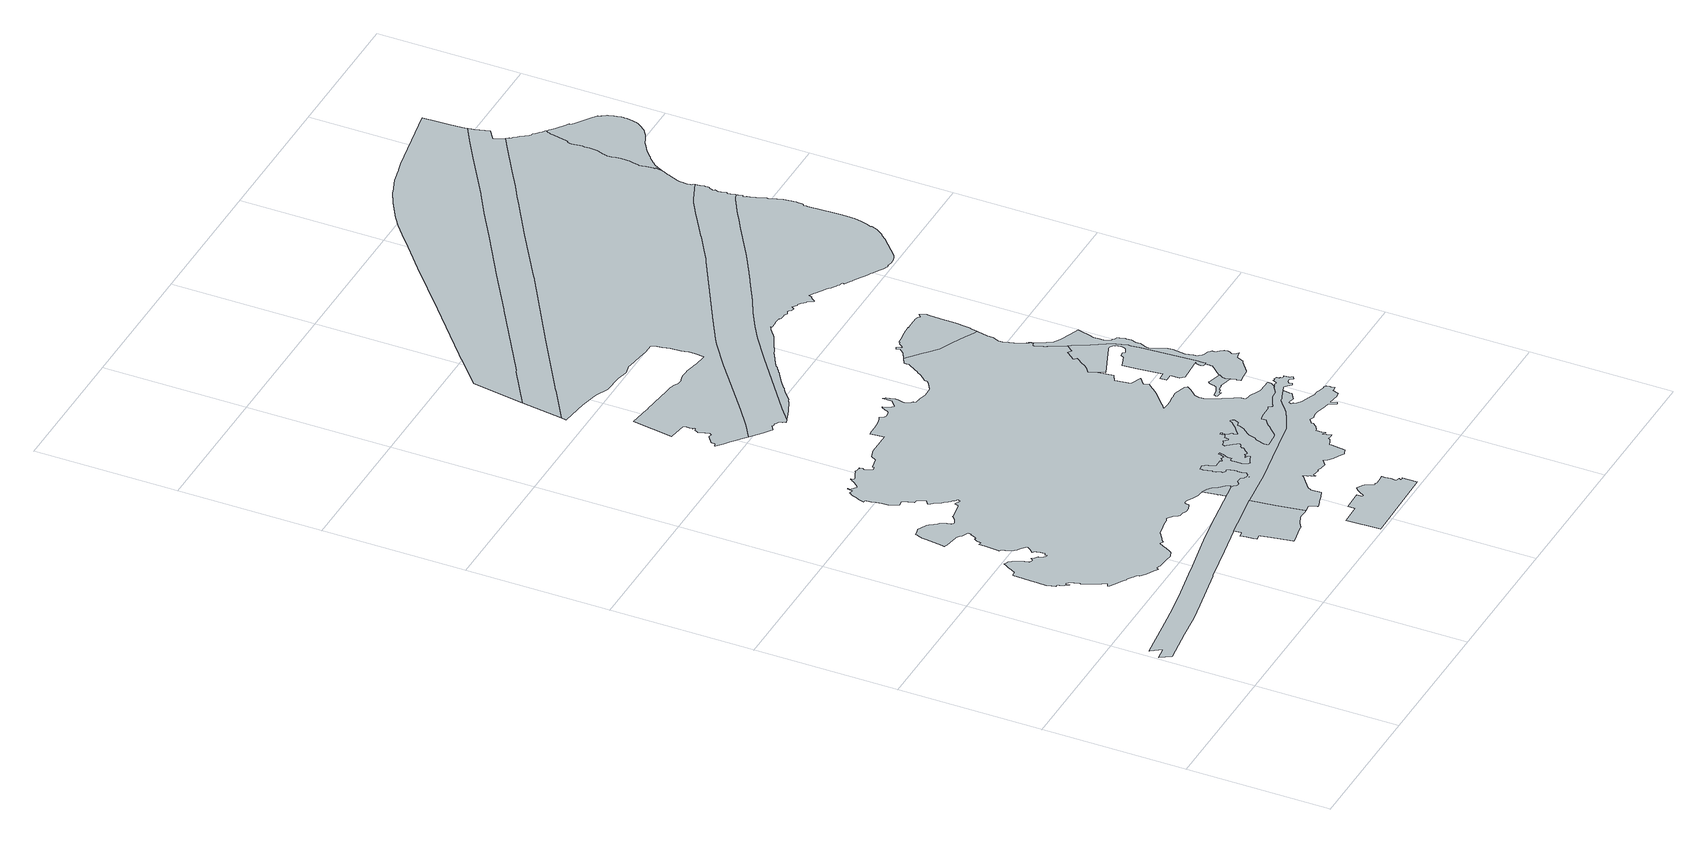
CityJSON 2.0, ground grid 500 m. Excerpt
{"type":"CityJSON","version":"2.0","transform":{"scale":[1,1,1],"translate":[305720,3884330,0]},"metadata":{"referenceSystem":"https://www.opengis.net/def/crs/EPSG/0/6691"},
"CityObjects":{
"object1":{"type":"GenericCityObject","attributes":{"function":"3","validFromType":"3","custodian":"沼津市","notificationNumber":"沼津市告示第34号","prefecture":"22","city":"22203","floorAreaRate":1},"geometry":[{"type":"MultiSurface","lod":"1","boundaries":[[[0,1,2,3,4,5,6,7,8,9,10,11,12,13,14,15,16,17,18,19,20,21,22,23,24,25,26,27,28,29,30,31,32]]]}]},
"object2":{"type":"GenericCityObject","attributes":{"function":"5","validFromType":"3","custodian":"沼津市","notificationNumber":"沼津市告示第34号","prefecture":"22","city":"22203","floorAreaRate":2},"geometry":[{"type":"MultiSurface","lod":"1","boundaries":[[[33,34,35,36,37,38,39,40,27,26,25,24,41,42,43,44,45,46,47,48,49,50,51,52,53,54,55,56,57,58,59,60,61,62,63,64,65,66,67,68,69,70,71,72,73,74,75,76,77,78,79,80,81,82,83,84,85,86,87,88,89,90,91,92,93,94,95,96,97,98,99,100,101,102,103,104,105,106,107,108,109,110,111,112,113,114,115,116,117,118,119,120,121,122,123,124,125,126,127,128,129,130,131,132,133,134,135,136,137,138,139,140,141,142,143,144,145,146,147,148,149,150,151,152,153,154,155,156,157,158,159,160,161,162,163,164,165,166,167,168,169,170,171,172,173,174,175,176,177,178,179,180,181,182,183,184,185,186,187,188,189,190,191,192,193,194,195,196,197,198,199,200,201,202,203,204,205,206,207,208,209,210,211,212,213,214,215,216,217,218,219,220,221,222,223,224,225,226,227,228,229,230,231,232,233,234,235,236,237,238,239,240,241,242,243,244,245,246,247,248,249,250,251,252,253,254,255,256,257,258,259,260,261,262,263,264,265,266,267,268,269,270,271,272,273,274,275,276,277,278,279,280,281,282,283,284,285,286,287,288,289,290,291,292,293,294,295,296,297,298,299,300,301,302,303,304,305,306,307,308,309,310,311,312,313,314,315,316,317,318,319,320,321,322]]]}]},
"object3":{"type":"GenericCityObject","attributes":{"function":"3","validFromType":"3","custodian":"沼津市","notificationNumber":"沼津市告示第34号","prefecture":"22","city":"22203","floorAreaRate":1},"geometry":[{"type":"MultiSurface","lod":"1","boundaries":[[[323,324,325,326,327,328,329,330,331,332,333,334,335,336,337,338,339,340,341,342,343,344,345,346,347,348,349,350,351,352,353,354]]]}]},
"object4":{"type":"GenericCityObject","attributes":{"function":"28","validFromType":"3","custodian":"静岡県","notificationNumber":"静岡県告示第207号","prefecture":"22","city":"22203"},"geometry":[{"type":"MultiSurface","lod":"1","boundaries":[[[355,356,357,358,359,360,361,362,363,364,365,366,367,368,369,370,371,294,295,296,297,298,299,300,301,302,303,304,305,306,307,308,372,373,374,375,376,377,378,379,380,381,382,383,384,385,386,387,388]]]}]},
"object5":{"type":"GenericCityObject","attributes":{"function":"28","validFromType":"3","custodian":"静岡県","notificationNumber":"静岡県告示第207号","prefecture":"22","city":"22203"},"geometry":[{"type":"MultiSurface","lod":"1","boundaries":[[[389,390,391,392,393,394,395,396,397,398,399,400,401,402,403,404,405,406,407,408,409,410,411,412,413,414,415,416,417,418,419,420,421,422,423,424,425,426,427,428,429,430,431,432,433,434,435,436,437,438,439,440,441,442,443,444,445,446,447,448,449,450,451,452,453,454,455,456,457,458,459,460,461,462,463,464,465,466,467,468,469,470,471,472,473,474,475,476,477,478,479,480,481,482,483,484,485,486,487,488,489,490,491,492,493,494,495,496,497,498,499,500,501,502,388,387,386,385,384,383,382,381,380,379,378,377,376,375,374,373,372,308,307,306,305,304,303,302,301,300,299,298,297,296,295,294,293,292,291,290,289,288,287,286,285,284,283,282,281,280,279,278,277,276,275,273,503,272,271,270,269,504,268,267,266,265,264,263,262,261,260,505,259,506,258,257,256,255,254,253,252,251,507,250,249,248,247,246,245,244,243,242,241,240,239,238,237,236,235,234,233,232,508,231,230,229,228,227,226,225,224,223,222,221,220,219,509,218,217,216,215,214,213,212,211,210,209,208,207,206,205,204,203,202,510,201,200,199,198,197,196,195,194,193,192,191,190,189,188,187,186,185,184,183,182,181,180,179,178,177,176,175,174,173,172,171,170,169,168,167,166,165,164,163,162,161,160,159,158,157,156,155,154,153,152,151,150,149,148,147,146,145,144,143,142,141,140,139,138,137,136,135,134,133,132,131,130,129,128,127,126,125,124,123,122,121,511,120,119,118,512,117,116,115,114,513,113,112,514,111,110,109,108,107,106,105,104,103,515,516,517,518,519,520,521,522,523,524,525,526,527,528,529,530,531,532,533,534,535,536,537,538,539,540,541,542,543,544,545,546,547,548,549,550,551,552,553,554,555,556,557,558,559,560,561,562,563,564,565,566,567,568,569,570,571,572,573,574,575,576,577,578,579,580,581,582,583,584,585,586,587,588,589,590,591,592,593,594,595,596,597,598,599,600,601,602,603,604,605,606,607,608,609,610,611,612,613,614,615,616,617,618,619,620,621,622,623,624,625,626,627,628,629,630,631,632,633,634,635,636,637,638,639,640,641,642,643,644,645,646,647,648,649,650,651,652,653,654,655,656,657,658,659,660,661,662,663,664,665,666,667,668,669,670,671,672,673,674,675,676,677,678,679,680,681,682,683,684,685,686,687,688,689,690,691,692,693,694,695,696,697,698,699,700,701,702,703,704,705,706,707,708,709,710,711,712,713,714,715,716,717,718,719,720,721,722,723,724,725,726,727,728,729,730,731,732,733,734,735,736,737,738,739,740,741,742,743,744,745,746,747,748,749,750,751,752,753,754,755,756,757,758,759,760,761,762,763,764,765,766,767,768,769,770,771,772,773,774,775,776,777,778,779,780,781,782,783,784,785,786,787,788,789,790,791,792,793,794,795,796,797,798,799,800,801,802,803,804,805,806,807,808,809,810,811,812,813,814,815,816,817,818,819,820,821,822,823,824,825,826,827,828,829,830,831,832,833,834,835,836,837,838,839,840,841,842,843,844,845,846,847,848,849,850,851,852,853,854,855,856,857,858,859,860,861,862,863,864,865,866,867,868,869,870,871,872,873,874,875,876,877,878,879,880,881,882,883]]]}]},
"object6":{"type":"GenericCityObject","attributes":{"function":"28","validFromType":"3","custodian":"静岡県","notificationNumber":"静岡県告示第207号","prefecture":"22","city":"22203"},"geometry":[{"type":"MultiSurface","lod":"1","boundaries":[[[265,266,267,268,504,269,270,271,272,503,273,275,276,277,278,279,280,281,282,283,284,285,286,287,288,289,290,291,292,293,884,885,886,887,888,889,890,891,892,893,894,895,896,897,898,899,900,901,902,903,134,135,136,137,138,139,140,141,142,143,144,145,146,147,148,149,150,151,152,153,154,155,156,157,158,159,160,161,162,163,164,165,166,167,168,169,170,171,172,173,174,175,176,177,178,179,180,181,182,183,184,185,186,187,188,189,190,191,192,193,194,195,196,197,198,199,200,201,510,202,203,204,205,206,207,208,209,210,211,212,213,214,215,216,217,218,509,219,220,221,222,223,224,225,226,227,228,229,230,231,508,232,233,234,235,236,237,238,239,240,241,242,243,244,245,246,247,248,249,250,507,251,252,253,254,255,256,257,258,506,259,505,260,261,262,263,264]]]}]},
"object7":{"type":"GenericCityObject","attributes":{"function":"1","validFromType":"3","custodian":"沼津市","notificationNumber":"沼津市告示第34号","prefecture":"22","city":"22203","floorAreaRate":0.8},"geometry":[{"type":"MultiSurface","lod":"1","boundaries":[[[23,22,21,904,905,906,907,908,909,910,911,912,913,914,915,916,917,918,919,920,921,922,923,924,925,926,927,928,929,930,931,932,933,934,935,936,937,938,939,940,941,942,943,944,945,946,947,948,949,950,951,952,953,954,955,956,957,958,959,960,961,962,963,964,965,966,967,968,969,970,971,972,973,974,975,976,977,978,979,980,981,982,983,984,985,986,987,988,989,990,991,992,993,994,995,996,997,998,999,1000,1001,1002,1003,1004,1005,1006,1007,1008,1009,1010,1011,1012,1013,1014,1015,1016,1017,1018,1019,1020,1021,1022,1023,57,56,55,54,53,52,51,50,49,48,47,46,45,44,43,42,41,24]]]}]},
"object8":{"type":"GenericCityObject","attributes":{"function":"6","validFromType":"3","custodian":"沼津市","notificationNumber":"沼津市告示第34号","prefecture":"22","city":"22203","floorAreaRate":2},"geometry":[{"type":"MultiSurface","lod":"1","boundaries":[[[1024,1025,1026,1027,1028,1029,1030,1031,1032,1033,1034,1035,1036,1037,1038,1039,1040,1041,1042,1043,1044,1045,1046,1047,1048,1049,1050,1051]]]}]},
"object9":{"type":"GenericCityObject","attributes":{"function":"6","validFromType":"3","custodian":"沼津市","notificationNumber":"沼津市告示第34号","prefecture":"22","city":"22203","floorAreaRate":2},"geometry":[{"type":"MultiSurface","lod":"1","boundaries":[[[1052,1053,1054,1055,1056,1057,1058,1059,1060,1061,1062,1063,1064,1065,1066,1067,1068,1069,1070,1071,1072,1073,1074,1075,1076,1077,1078,1079,1080,1081,1082,1083,1084,1085,1086,1087,1088,1089,1090,1091,1092,1093,1094,1095,1096,1097,1098,1099,1100,1101,1102,1103,1104,1105,1106,1107,581,582,1108,1109,1110,1111,1112,1113,1114,1115,1116,1117,1118,1119,1120,1121,1122,1123,1124,1125,1126,1127,1128,1129,1130,1131,566,1132]]]}]},
"object10":{"type":"GenericCityObject","attributes":{"function":"28","validFromType":"3","custodian":"静岡県","notificationNumber":"静岡県告示第207号","prefecture":"22","city":"22203"},"geometry":[{"type":"MultiSurface","lod":"1","boundaries":[[[618,617,616,615,614,613,612,611,1133,1134,1135,1136,1137,1138,1139,1140,1141,1142,1143,1144,1145,1146,1147,1148,1149,1150,1151,1152,1153,1154,1155,1156,1157,1158,1159,1160,1161,1162,1163,1164,1165,1166,1167,1168,1169,1170,1171,1172,1173,619]]]}]},
"object11":{"type":"GenericCityObject","attributes":{"function":"22","validFromType":"3","custodian":"静岡県","notificationNumber":"静岡県告示第329号","prefecture":"22","city":"22203"},"geometry":[{"type":"MultiSurface","lod":"1","boundaries":[[[1052,1053,1054,1055,1056,1057,1058,1059,1060,1061,1062,1063,1064,1065,1066,1067,1068,1069,1070,1071,1072,1073,1074,1075,1076,1077,1078,1079,1080,1081,1082,1083,1084,1085,1086,1087,1088,1089,1090,1091,1092,1093,1094,1174,1175,1176,1177,1178,1179,1180,1042,1043,1044,1045,1046,1047,1048,1049,1050,1051,1024,1025,1026,1027,1028,1029,1030,1031,1032,1033,1034,1181,1182,1183,1184,1185,1186,1187,1188,1189,1190,1191,1192,1193,1194,1195,1196,1197,1198,1199,1200,1201,1202,1203,1204,1205,1206,1207,1208,1209,1210,1211,1212,1213,1214,1215,1216,1217,1218,1219,1220,1221,1222,1223,1224,1225,1226,1227,1228,1229,1230,1231,1232,1233,1234,1235,1236,1237,1238,1239,1240,1241,1242,1243,1244,1245,1246,1247,1248,1249,1250,1251,1252,1253,1254,1255,1256,1257,1258,1259,1260,1261,1262,1263,1264,1265,1266,1267,596,1268,1269,593,592,591,590,589,588,587,586,585,584,583,582,1108,1109,1110,1111,1112,1113,1114,1115,1116,1117,1118,1119,1120,1121,1122,1123,1124,1125,1126,1127,1128,1129,1130,1131,566,1132]]]}]},
"object12":{"type":"GenericCityObject","attributes":{"function":"4","validFromType":"3","custodian":"沼津市","notificationNumber":"沼津市告示第34号","prefecture":"22","city":"22203","floorAreaRate":2},"geometry":[{"type":"MultiSurface","lod":"1","boundaries":[[[1106,1105,1104,1103,1102,1101,1100,1099,1098,1097,1096,1095,1270,1271,1272,1273,1178,1179,1180,1042,1041,1040,1039,1038,1037,1036,1035,1034,1181,1182,1183,1184,1185,1186,1187,1188,1189,1190,1191,1192,1193,1194,1195,1196,1197,1198,1199,1200,1201,1202,1203,1204,1205,1206,1207,1208,1209,1210,1211,1212,1213,1214,1215,1216,1217,1218,1219,1220,1221,1222,1223,1224,1225,1226,1227,1228,1229,1230,1231,1232,1233,1234,1235,1236,1237,1238,1239,1240,1241,1242,1243,1244,1245,1246,1247,1248,1249,1250,1274,1275,1276,1107]]]}]},
"object13":{"type":"GenericCityObject","attributes":{"function":"7","validFromType":"3","custodian":"沼津市","notificationNumber":"沼津市告示第34号","prefecture":"22","city":"22203","floorAreaRate":2},"geometry":[{"type":"MultiSurface","lod":"1","boundaries":[[[1277,1278,1279,1280,1281,1282,1283,1284,1285,1286,1287,1288,1289,1290,1291,1292,1293,1294,1295,1296,1297,1298,1299,1300,1301,1302,1303,1304,1305,1306,1307,1308,1309,1310,1311,1312,1313,1314,1315,1316,1317,1318,1319,1320,1321,1322,1323,1324,1325,1326,1327,1328,1329,1330,1331,1332,1333,1334,1335,1336,1337,1338,1339,1340,1341,1342,1343,1344,1345,1346,1347,1348,1349,1350,1351,1352,1353,1354,1355,1356,1357,1358,1359,1360,1361,1362]]]}]},
"object14":{"type":"GenericCityObject","attributes":{"function":"5","validFromType":"3","custodian":"沼津市","notificationNumber":"沼津市告示第34号","prefecture":"22","city":"22203","floorAreaRate":2},"geometry":[{"type":"MultiSurface","lod":"1","boundaries":[[[591,590,589,588,587,586,585,584,583,582,581,1107,1276,1275,1274,1250,1251,1252,1253,1254,1255,1256,1257,1258,1259,1260,1261,1262,1263,1264,1265,1266,1267,596,1268,1269,593,592]]]}]},
"object15":{"type":"GenericCityObject","attributes":{"function":"4","validFromType":"3","custodian":"沼津市","notificationNumber":"沼津市告示第34号","prefecture":"22","city":"22203","floorAreaRate":2},"geometry":[{"type":"MultiSurface","lod":"1","boundaries":[[[1363,1364,1365,1366,1367,1368,1369,1370,1371,1372,1373,1374,1375,1376,1377,1378,1379,1380,1381,1382,1383,1384,1385,1386,1387,1388,1389,1390,1391,1392,1393,1394,1395,1396,1397,1398,1399,1400,1401,1402,1403,1404,1405,1406,1407,1408,1409,1410,1411,1412,1413,1414,1415,1416,1417,1418,1419,1420,1421,1422,1423,1424,1425,1426,1427,1428,1429,1430,1431,1432,1433,1434,1435,1436,1437,1438,1439,1440,1441,1442,1443,1444,1362,1361,1360,1359,1358,1357,1356,1355,1354,1353,1352,1351,1350,1349,1348,1347,1346,1345,1344,1343,1342,1341,1445,1446,1447,1448,1449,1450,1451,1452,1453,1454,1455,1456,1457,1458,1459,1460,1461,1462,1463,1464,1465,1466,1467,1468,1469,1470,1471,1472,1473,1474,1475,1476,1477,1478,1479,1480,1481,1482,1483,1484,1485,1486,1487,1488,1489,1490,1491,1492,1493,1494,1495,1496,1497,1498,1499,1500,1501,1502,1503,1504,1505,1506,1507,1508,1509,1510,1511,1512,1513,1514,1515,1516,1517,1518,1519,1520,1521,1522,1523,1524,1525,1526,1527,1528,1529,1530,1531,1532,1533,1534,1535,1536,1537,1538,1539,1540,1541,1542,1543,1544,1545,1546,1547,1548,1549,1550,1551,1552,1553,1554,1555]]]}]},
"object16":{"type":"GenericCityObject","attributes":{"function":"4","validFromType":"3","custodian":"沼津市","notificationNumber":"沼津市告示第34号","prefecture":"22","city":"22203","floorAreaRate":1.5},"geometry":[{"type":"MultiSurface","lod":"1","boundaries":[[[1556,1557,1558,1559,1560,1561,1562,1563,1564,1565,1566,1567,1568,1569,1570,1571,1572,1573,1574,1575,1576,1577,1578,1579,1580,1581,1582,1583,1584,1585,1586,1587,1588,1589,1590,1591,1592,1593,1594,1595,1596,1597,1598,1599,1600,1601,1602,1603,1604,1605,1606,1607,1608,1609,1610,1611,1612,1613,1614,1615,1616,1617,1618,1619,1620,1621,1622,1623,1624,1625,1626,1627,1628,1629,1630,1631,1632,1633,1634,1635,1636,1637,1638,1639,1640,1641,1642,1643,1644,1645,1646,1647,1648,1649,1650,1651,1652,1653,1654,1655,1656,1657,1658,1659,1660,1661,1662,1663,1664,1665,1666,1667,1668,1669,1670,1671,1672,1673,1674,1675,1676,1677,1678,1679,1680,1681,1682,1683,1684,1685,1686,1687,1688,1689,1690,1691,1692,1693,1694,1695,1696,1697,1698,1699,1700,1701,1702,1703,1704,1705,1706,1707,1708,1709,1710,1711,1712,1713,1714,1715,1716,1717,1718,1719,1720,1721,1722,1723,1724,1725,1726,1727,1728,1729,1730,1731,1732,1733,1734,1735,1736,1737,1738,1739,1740,1741,1742,1743,1744,1745,1746,1747,1748,1749,1750,1751,1752,1753,1754,1755,1756,1314,1313,1312,1311,1310,1309,1308,1307,1306,1305,1304,1303,1302,1301,1300,1299,1298,1297,1296,1295,1294,1293]]]}]},
"object17":{"type":"GenericCityObject","attributes":{"function":"5","validFromType":"3","custodian":"沼津市","notificationNumber":"沼津市告示第34号","prefecture":"22","city":"22203","floorAreaRate":2},"geometry":[{"type":"MultiSurface","lod":"1","boundaries":[[[1553,1552,1551,1550,1549,1548,1547,1546,1545,1544,1543,1542,1541,1540,1539,1757,1758,1759,1760,1761,1762,1763,1764,1765,1766,1767,1768,1769,1770,1771,1772,1773,1774,1775,1776,1777,1778,1779,1780,1554]]]}]},
"object18":{"type":"GenericCityObject","attributes":{"function":"4","validFromType":"3","custodian":"沼津市","notificationNumber":"沼津市告示第34号","prefecture":"22","city":"22203","floorAreaRate":2},"geometry":[{"type":"MultiSurface","lod":"1","boundaries":[[[1779,1778,1777,1776,1775,1774,1773,1772,1771,1770,1769,1768,1767,1766,1765,1781,1782,1783,1784,1785,1786,1787,1788,1789,1790,1791,1792,1793,1794,1795,1796,1797,1798,1799,1800,1801,1802,1803,1804,1805,1806,1807,1780]]]}]},
"object19":{"type":"GenericCityObject","attributes":{"function":"12","validFromType":"3","custodian":"沼津市","notificationNumber":"沼津市告示第34号","prefecture":"22","city":"22203","floorAreaRate":2},"geometry":[{"type":"MultiSurface","lod":"1","boundaries":[[[1477,1476,1475,1474,1473,1472,1471,1470,1469,1468,1467,1808,1809,1810,1811,1812,1813,1814,1815,1816,1817,1818,1819,1820,1821,1822,1823,1824,1825,1826,1827,1828,1829,1830,1831,1832,1833,1834,1835,1836,1837,1838,1839,1840,1841,1842,1843,1844,1845,1846,1847,1848,1849,1850,1851,1852,1853,1854,1855,1856,1857,1858,1859,1860,1861,1862,1863,1864,1865,1866,1867,1868,1869,1870,1871,1872,1873,1874,1519,1518,1517,1516,1515,1514,1513,1512,1511,1510,1509,1508,1507,1506,1505,1504,1503,1502,1501,1500,1499,1498,1497,1496,1495,1494,1493,1492,1491,1490,1489,1488,1487,1486,1485,1484,1483,1482,1481,1480,1479,1478]]]}]}
},
"vertices":[
[717,369,0],[720,348,0],[722,335,0],[732,336,0],[740,338,0],[742,338,0],[742,337,0],[742,333,0],[742,332,0],[747,310,0],[752,279,0],[761,229,0],[762,227,0],[762,226,0],[831,240,0],[836,239,0],[857,252,0],[881,262,0],[890,264,0],[898,264,0],[916,263,0],[925,263,0],[925,266,0],[910,363,0],[898,447,0],[802,431,0],[740,421,0],[730,420,0],[733,396,0],[734,393,0],[732,393,0],[723,391,0],[713,390,0],
[34,302,0],[158,319,0],[248,329,0],[320,343,0],[479,374,0],[483,375,0],[489,376,0],[617,400,0],[1040,465,0],[1140,482,0],[1284,508,0],[1286,508,0],[1288,508,0],[1300,510,0],[1316,517,0],[1349,533,0],[1381,551,0],[1403,568,0],[1419,582,0],[1431,591,0],[1436,592,0],[1438,592,0],[1442,594,0],[1449,597,0],[1481,608,0],[1495,613,0],[1496,613,0],[1499,614,0],[1501,614,0],[1502,614,0],[1503,613,0],[1505,612,0],[1507,611,0],[1508,609,0],[1509,607,0],[1514,603,0],[1515,602,0],[1515,601,0],[1517,600,0],[1519,599,0],[1521,594,0],[1527,598,0],[1526,604,0],[1525,607,0],[1526,609,0],[1533,616,0],[1536,615,0],[1540,615,0],[1548,615,0],[1550,611,0],[1553,605,0],[1560,610,0],[1558,615,0],[1557,616,0],[1553,639,0],[1543,637,0],[1542,639,0],[1542,640,0],[1540,646,0],[1536,645,0],[1536,646,0],[1536,648,0],[1536,655,0],[1525,659,0],[1523,656,0],[1517,659,0],[1511,645,0],[1510,643,0],[1500,646,0],[1488,639,0],[1481,638,0],[1478,635,0],[1462,623,0],[1435,621,0],[1423,615,0],[1409,608,0],[1389,597,0],[1388,599,0],[1388,600,0],[1382,611,0],[1370,606,0],[1368,607,0],[1354,607,0],[1339,607,0],[1335,606,0],[1325,605,0],[1318,604,0],[1314,601,0],[1315,586,0],[1313,584,0],[1302,577,0],[1292,567,0],[1288,561,0],[1281,554,0],[1256,529,0],[1251,527,0],[1246,526,0],[1234,524,0],[1227,523,0],[1217,522,0],[1207,522,0],[1195,521,0],[1196,530,0],[1195,538,0],[1199,550,0],[1200,553,0],[1201,560,0],[1205,568,0],[1211,577,0],[1213,585,0],[1214,586,0],[1214,587,0],[1214,588,0],[1215,593,0],[1217,597,0],[1219,601,0],[1224,609,0],[1232,618,0],[1242,631,0],[1249,649,0],[1249,650,0],[1249,654,0],[1250,656,0],[1257,658,0],[1264,660,0],[1266,660,0],[1271,674,0],[1271,676,0],[1270,680,0],[1269,681,0],[1264,685,0],[1263,686,0],[1256,677,0],[1246,666,0],[1242,662,0],[1238,658,0],[1218,643,0],[1211,636,0],[1208,633,0],[1206,635,0],[1205,637,0],[1204,639,0],[1201,644,0],[1203,650,0],[1201,654,0],[1202,655,0],[1198,657,0],[1195,657,0],[1189,670,0],[1191,673,0],[1189,678,0],[1191,681,0],[1190,685,0],[1186,684,0],[1186,681,0],[1186,678,0],[1186,672,0],[1186,668,0],[1177,663,0],[1174,663,0],[1171,648,0],[1166,645,0],[1154,659,0],[1149,655,0],[1137,653,0],[1133,644,0],[1143,636,0],[1143,631,0],[1156,617,0],[1158,615,0],[1164,607,0],[1158,599,0],[1155,597,0],[1152,597,0],[1146,590,0],[1148,589,0],[1149,587,0],[1146,583,0],[1137,575,0],[1133,568,0],[1127,562,0],[1120,565,0],[1118,567,0],[1112,560,0],[1107,561,0],[1103,558,0],[1115,554,0],[1118,547,0],[1099,540,0],[1091,536,0],[1085,532,0],[1083,530,0],[1076,537,0],[1070,550,0],[1069,580,0],[1068,584,0],[1068,586,0],[1069,589,0],[1069,590,0],[1070,595,0],[1076,595,0],[1080,595,0],[1079,608,0],[1080,609,0],[1081,613,0],[1082,616,0],[1084,618,0],[1088,628,0],[1088,630,0],[1091,641,0],[1085,642,0],[1083,632,0],[1082,630,0],[1078,620,0],[1076,619,0],[1073,621,0],[1072,621,0],[1065,624,0],[1057,615,0],[1052,619,0],[1052,621,0],[1035,621,0],[1023,621,0],[1022,624,0],[1020,630,0],[1016,638,0],[1014,645,0],[1010,653,0],[1003,662,0],[988,659,0],[988,657,0],[986,649,0],[987,648,0],[988,646,0],[988,642,0],[989,640,0],[989,634,0],[992,632,0],[996,622,0],[991,617,0],[994,608,0],[995,608,0],[996,607,0],[997,606,0],[1000,599,0],[1000,598,0],[1001,592,0],[1001,589,0],[1001,588,0],[1010,581,0],[1019,584,0],[1026,559,0],[1027,550,0],[1024,547,0],[1025,534,0],[1027,528,0],[1029,518,0],[1025,512,0],[1025,511,0],[1013,508,0],[1014,501,0],[1012,500,0],[1012,503,0],[1011,506,0],[1011,508,0],[1011,510,0],[1005,511,0],[1000,512,0],[995,523,0],[976,524,0],[967,514,0],[954,517,0],[948,524,0],[946,525,0],[944,526,0],[941,530,0],[941,529,0],[901,523,0],[728,498,0],[642,483,0],[636,482,0],[484,451,0],[481,451,0],[356,427,0],[267,411,0],[160,397,0],[29,380,0],[30,379,0],[55,343,0],[10,337,0],
[936,9,0],[1136,14,0],[1217,15,0],[1216,67,0],[1205,64,0],[1206,70,0],[1208,74,0],[1196,78,0],[1196,98,0],[1195,118,0],[1195,129,0],[1173,127,0],[1168,126,0],[1156,125,0],[1155,126,0],[1155,127,0],[1152,130,0],[1144,127,0],[1130,156,0],[1130,150,0],[1125,161,0],[1106,173,0],[1098,166,0],[1096,164,0],[1095,163,0],[1088,152,0],[1077,135,0],[1071,135,0],[1071,156,0],[1002,153,0],[1002,129,0],[932,127,0],
[885,551,0],[885,549,0],[886,547,0],[887,541,0],[888,534,0],[889,524,0],[891,513,0],[893,498,0],[895,490,0],[896,483,0],[916,486,0],[922,487,0],[924,487,0],[927,488,0],[931,489,0],[935,489,0],[954,492,0],[941,531,0],[941,533,0],[945,534,0],[938,546,0],[937,547,0],[921,563,0],[916,571,0],[911,579,0],[910,580,0],[910,581,0],[895,593,0],[890,595,0],[889,595,0],[887,596,0],[882,598,0],[880,599,0],[877,600,0],
[211,824,0],[211,823,0],[211,822,0],[219,794,0],[228,796,0],[229,790,0],[228,786,0],[230,782,0],[235,772,0],[242,762,0],[245,759,0],[243,761,0],[242,764,0],[239,770,0],[247,773,0],[249,774,0],[252,767,0],[256,764,0],[258,761,0],[261,751,0],[264,743,0],[264,742,0],[266,737,0],[265,731,0],[265,730,0],[271,717,0],[275,706,0],[276,704,0],[281,694,0],[281,693,0],[282,692,0],[283,690,0],[287,683,0],[291,674,0],[292,672,0],[293,671,0],[296,666,0],[302,655,0],[300,653,0],[291,648,0],[294,644,0],[320,627,0],[327,623,0],[328,623,0],[329,622,0],[331,621,0],[345,612,0],[346,611,0],[349,610,0],[351,609,0],[364,600,0],[371,596,0],[381,590,0],[385,585,0],[383,582,0],[397,569,0],[411,561,0],[426,553,0],[435,547,0],[440,544,0],[444,551,0],[459,548,0],[459,547,0],[463,546,0],[478,545,0],[487,544,0],[496,543,0],[515,541,0],[519,541,0],[539,548,0],[546,556,0],[553,571,0],[561,586,0],[568,600,0],[579,594,0],[580,594,0],[582,596,0],[583,597,0],[584,599,0],[587,601,0],[590,603,0],[596,607,0],[617,622,0],[621,625,0],[640,628,0],[672,635,0],[688,635,0],[699,640,0],[719,627,0],[721,625,0],[723,621,0],[727,612,0],[732,608,0],[733,607,0],[747,606,0],[752,603,0],[761,600,0],[774,600,0],[780,602,0],[787,604,0],[796,609,0],[798,622,0],[798,624,0],[809,624,0],[815,622,0],[828,616,0],[832,614,0],[833,613,0],[846,606,0],[855,604,0],[856,604,0],[858,603,0],[870,602,0],[874,601,0],[993,608,0],[989,639,0],[1011,650,0],[1016,639,0],[1058,616,0],[1070,593,0],[1114,554,0],[1157,617,0],[1315,589,0],[1330,606,0],[1369,607,0],[1388,601,0],[1490,644,0],[1494,650,0],[1499,657,0],[1501,669,0],[1499,669,0],[1451,671,0],[1440,675,0],[1412,688,0],[1404,690,0],[1389,693,0],[1389,708,0],[1380,729,0],[1361,762,0],[1351,774,0],[1348,779,0],[1342,791,0],[1336,806,0],[1335,830,0],[1339,847,0],[1343,851,0],[1345,853,0],[1361,873,0],[1371,885,0],[1363,893,0],[1326,906,0],[1325,906,0],[1309,905,0],[1307,904,0],[1303,904,0],[1302,904,0],[1296,903,0],[1271,901,0],[1252,900,0],[1236,901,0],[1233,903,0],[1242,911,0],[1243,912,0],[1257,925,0],[1258,926,0],[1291,955,0],[1298,962,0],[1302,966,0],[1316,983,0],[1330,999,0],[1322,1017,0],[1348,1038,0],[1311,1053,0],[1303,1109,0],[1326,1121,0],[1319,1174,0],[1307,1198,0],[1308,1202,0],[1311,1206,0],[1323,1214,0],[1334,1225,0],[1347,1245,0],[1354,1256,0],[1361,1265,0],[1351,1274,0],[1374,1304,0],[1377,1307,0],[1390,1298,0],[1398,1308,0],[1400,1310,0],[1403,1314,0],[1407,1318,0],[1401,1332,0],[1399,1335,0],[1397,1340,0],[1383,1367,0],[1379,1374,0],[1378,1375,0],[1378,1377,0],[1377,1377,0],[1373,1388,0],[1370,1395,0],[1366,1403,0],[1361,1412,0],[1365,1421,0],[1374,1424,0],[1374,1429,0],[1371,1434,0],[1369,1438,0],[1367,1443,0],[1365,1446,0],[1358,1461,0],[1350,1480,0],[1345,1495,0],[1345,1496,0],[1341,1509,0],[1339,1522,0],[1340,1529,0],[1348,1552,0],[1350,1572,0],[1350,1575,0],[1352,1589,0],[1357,1609,0],[1348,1614,0],[1314,1631,0],[1272,1652,0],[1223,1675,0],[1212,1683,0],[1198,1696,0],[1177,1715,0],[1127,1755,0],[1105,1743,0],[1105,1740,0],[1103,1734,0],[1104,1726,0],[1084,1693,0],[1081,1687,0],[1078,1683,0],[1067,1666,0],[1053,1651,0],[1047,1644,0],[1046,1634,0],[1035,1625,0],[1024,1617,0],[1010,1610,0],[978,1608,0],[965,1612,0],[947,1615,0],[944,1615,0],[943,1615,0],[941,1616,0],[934,1617,0],[933,1617,0],[931,1618,0],[931,1617,0],[930,1616,0],[926,1626,0],[923,1631,0],[912,1647,0],[913,1659,0],[916,1674,0],[916,1685,0],[912,1701,0],[908,1714,0],[905,1719,0],[903,1721,0],[903,1689,0],[892,1679,0],[881,1669,0],[881,1668,0],[868,1684,0],[867,1686,0],[860,1702,0],[858,1701,0],[850,1688,0],[849,1684,0],[846,1677,0],[840,1671,0],[839,1671,0],[827,1670,0],[819,1669,0],[815,1672,0],[811,1675,0],[806,1686,0],[805,1687,0],[795,1682,0],[775,1678,0],[758,1676,0],[747,1675,0],[726,1675,0],[713,1674,0],[717,1626,0],[634,1626,0],[605,1618,0],[594,1598,0],[575,1595,0],[572,1594,0],[564,1593,0],[555,1591,0],[556,1585,0],[553,1584,0],[541,1581,0],[529,1607,0],[533,1612,0],[535,1616,0],[531,1625,0],[531,1623,0],[528,1624,0],[525,1625,0],[519,1626,0],[514,1627,0],[512,1628,0],[509,1629,0],[506,1626,0],[496,1623,0],[491,1621,0],[478,1614,0],[469,1612,0],[467,1624,0],[465,1624,0],[461,1617,0],[460,1616,0],[456,1609,0],[444,1594,0],[438,1588,0],[434,1587,0],[415,1603,0],[415,1611,0],[415,1610,0],[410,1590,0],[410,1589,0],[407,1591,0],[398,1595,0],[395,1590,0],[390,1585,0],[387,1575,0],[380,1559,0],[378,1555,0],[376,1546,0],[375,1542,0],[373,1535,0],[379,1534,0],[380,1534,0],[383,1514,0],[385,1510,0],[385,1508,0],[386,1507,0],[387,1498,0],[389,1478,0],[391,1458,0],[391,1455,0],[394,1450,0],[396,1446,0],[399,1440,0],[400,1437,0],[405,1425,0],[425,1430,0],[438,1388,0],[451,1388,0],[461,1358,0],[448,1349,0],[454,1340,0],[458,1334,0],[471,1316,0],[473,1312,0],[475,1309,0],[477,1307,0],[486,1296,0],[491,1290,0],[492,1288,0],[500,1284,0],[499,1281,0],[505,1276,0],[510,1273,0],[506,1261,0],[505,1262,0],[488,1270,0],[485,1271,0],[482,1259,0],[479,1257,0],[475,1256,0],[466,1255,0],[456,1253,0],[446,1251,0],[438,1250,0],[431,1249,0],[422,1248,0],[421,1248,0],[414,1241,0],[405,1234,0],[402,1233,0],[401,1232,0],[396,1230,0],[393,1229,0],[390,1229,0],[386,1231,0],[383,1233,0],[381,1235,0],[381,1237,0],[380,1239,0],[379,1249,0],[378,1252,0],[370,1268,0],[370,1269,0],[367,1268,0],[365,1272,0],[350,1293,0],[348,1295,0],[342,1301,0],[310,1318,0],[300,1315,0],[284,1311,0],[283,1307,0],[282,1304,0],[278,1293,0],[275,1286,0],[273,1270,0],[266,1211,0],[264,1203,0],[264,1201,0],[266,1201,0],[275,1199,0],[319,1190,0],[323,1189,0],[332,1183,0],[335,1182,0],[338,1177,0],[353,1169,0],[361,1166,0],[359,1153,0],[356,1153,0],[354,1146,0],[347,1133,0],[346,1132,0],[341,1134,0],[334,1124,0],[330,1106,0],[320,1108,0],[320,1084,0],[317,1046,0],[316,1038,0],[322,1034,0],[327,1022,0],[337,999,0],[338,996,0],[338,995,0],[345,988,0],[353,983,0],[361,976,0],[366,973,0],[368,971,0],[374,966,0],[364,953,0],[354,940,0],[360,934,0],[361,928,0],[363,925,0],[364,901,0],[360,898,0],[358,897,0],[357,891,0],[355,890,0],[352,892,0],[342,900,0],[338,905,0],[339,913,0],[330,919,0],[321,929,0],[318,923,0],[317,922,0],[317,921,0],[311,920,0],[300,926,0],[300,928,0],[297,938,0],[297,942,0],[294,952,0],[293,955,0],[290,961,0],[286,969,0],[281,976,0],[277,980,0],[273,985,0],[266,988,0],[259,992,0],[254,984,0],[248,974,0],[239,957,0],[230,943,0],[219,943,0],[215,940,0],[213,865,0],[212,862,0],[212,858,0],[211,847,0],
[1027,503,0],[1046,505,0],[1047,506,0],[1049,506,0],[1063,508,0],[1068,509,0],[1099,513,0],[1104,514,0],[1105,513,0],[1112,514,0],[1120,515,0],[1125,516,0],[1141,518,0],[1153,520,0],[1159,520,0],[1164,520,0],[1168,520,0],[1182,521,0],[1183,521,0],[1187,521,0],
[949,266,0],[954,263,0],[962,240,0],[963,238,0],[964,238,0],[969,239,0],[986,246,0],[996,249,0],[1012,253,0],[1036,262,0],[1036,263,0],[1034,299,0],[1040,312,0],[1088,350,0],[1089,352,0],[1091,354,0],[1092,354,0],[1094,352,0],[1096,347,0],[1098,340,0],[1098,336,0],[1101,335,0],[1101,329,0],[1102,328,0],[1108,316,0],[1111,326,0],[1136,320,0],[1136,322,0],[1140,325,0],[1143,323,0],[1146,322,0],[1152,319,0],[1157,319,0],[1158,319,0],[1173,316,0],[1186,326,0],[1196,333,0],[1203,319,0],[1218,307,0],[1221,305,0],[1254,288,0],[1255,287,0],[1274,295,0],[1280,345,0],[1280,352,0],[1282,352,0],[1285,353,0],[1288,353,0],[1294,357,0],[1302,360,0],[1305,361,0],[1308,365,0],[1308,368,0],[1319,367,0],[1324,366,0],[1329,366,0],[1329,367,0],[1325,383,0],[1322,396,0],[1333,388,0],[1333,391,0],[1332,396,0],[1331,423,0],[1335,422,0],[1350,431,0],[1362,446,0],[1360,448,0],[1358,451,0],[1367,457,0],[1370,460,0],[1377,465,0],[1391,458,0],[1393,459,0],[1406,462,0],[1422,461,0],[1436,456,0],[1460,451,0],[1477,449,0],[1482,435,0],[1489,423,0],[1495,426,0],[1491,436,0],[1488,447,0],[1526,442,0],[1541,444,0],[1550,467,0],[1552,466,0],[1565,468,0],[1564,481,0],[1564,484,0],[1563,496,0],[1553,500,0],[1549,499,0],[1539,503,0],[1537,502,0],[1525,506,0],[1523,506,0],[1523,507,0],[1512,509,0],[1507,508,0],[1506,508,0],[1499,511,0],[1494,512,0],[1486,516,0],[1482,516,0],[1478,518,0],[1477,520,0],[1468,522,0],[1454,528,0],[1434,543,0],[1432,547,0],[1434,550,0],[1427,554,0],[1430,563,0],[1436,563,0],[1455,559,0],[1479,577,0],[1478,580,0],[1478,584,0],[1482,607,0],
[1367,780,0],[1376,778,0],[1387,777,0],[1386,783,0],[1399,787,0],[1398,791,0],[1419,793,0],[1419,795,0],[1434,792,0],[1450,788,0],[1466,784,0],[1465,789,0],[1464,792,0],[1462,800,0],[1462,802,0],[1463,805,0],[1464,810,0],[1467,815,0],[1471,823,0],[1428,834,0],[1422,837,0],[1418,832,0],[1414,819,0],[1415,819,0],[1410,805,0],[1387,794,0],[1366,792,0],[1365,785,0],
[1309,1195,0],[1331,1151,0],[1445,1197,0],[1451,1199,0],[1457,1199,0],[1463,1198,0],[1466,1196,0],[1470,1193,0],[1473,1190,0],[1474,1186,0],[1476,1183,0],[1478,1178,0],[1479,1173,0],[1479,1168,0],[1479,1163,0],[1477,1158,0],[1476,1154,0],[1473,1151,0],[1470,1148,0],[1465,1145,0],[1455,1141,0],[1449,1148,0],[1434,1146,0],[1428,1135,0],[1386,1121,0],[1391,1076,0],[1400,984,0],[1375,983,0],[1376,961,0],[1402,962,0],[1403,929,0],[1415,916,0],[1503,921,0],[1499,918,0],[1497,916,0],[1496,913,0],[1495,909,0],[1494,904,0],[1494,899,0],[1495,895,0],[1497,891,0],[1499,890,0],[1502,890,0],[1511,890,0],[1511,895,0],[1511,917,0],[1498,1114,0],[1495,1142,0],[1494,1151,0],[1493,1156,0],[1483,1189,0],[1480,1196,0],[1471,1215,0],[1431,1278,0],[1426,1288,0],[1416,1310,0],[1399,1331,0],[1396,1327,0],[1390,1322,0],[1385,1317,0],[1381,1312,0],[1376,1306,0],[1358,1283,0],[1352,1276,0],[1350,1272,0],[1349,1268,0],[1347,1265,0],[1347,1261,0],[1348,1257,0],[1348,1251,0],[1347,1246,0],[1345,1241,0],[1340,1235,0],[1335,1228,0],[1328,1219,0],[1325,1216,0],[1321,1213,0],[1317,1211,0],[1312,1207,0],[1310,1205,0],[1308,1199,0],
[1363,1633,0],[1364,1639,0],[1364,1644,0],[1365,1656,0],[1368,1692,0],[1369,1723,0],[1370,1747,0],[1372,1783,0],[1372,1788,0],[1372,1792,0],[1362,1813,0],[1354,1806,0],[1353,1804,0],[1346,1809,0],[1335,1812,0],[1319,1813,0],[1299,1813,0],[1283,1813,0],[1283,1814,0],[1267,1813,0],[1263,1813,0],[1248,1812,0],[1230,1810,0],[1218,1808,0],[1216,1808,0],[1211,1807,0],[1207,1807,0],[1201,1806,0],[1201,1803,0],[1193,1800,0],[1183,1788,0],[1177,1783,0],[1176,1788,0],[1172,1801,0],[1169,1802,0],[1163,1799,0],[1166,1789,0],[1167,1787,0],[1155,1772,0],[1155,1771,0],[1151,1769,0],
[1507,889,0],[1507,875,0],[1507,874,0],[1507,870,0],[1506,863,0],[1474,827,0],[1473,826,0],[1472,764,0],[1472,763,0],[1474,750,0],[1484,751,0],[1497,753,0],[1505,754,0],[1513,754,0],[1521,755,0],[1529,758,0],[1539,766,0],[1545,771,0],[1550,775,0],[1552,777,0],[1554,779,0],[1556,780,0],[1564,787,0],[1571,791,0],[1572,792,0],[1574,797,0],[1576,802,0],[1579,809,0],[1582,815,0],[1588,816,0],[1607,819,0],[1594,828,0],[1590,838,0],[1599,848,0],[1601,856,0],[1598,860,0],[1597,867,0],[1590,877,0],[1584,883,0],[1581,886,0],[1577,892,0],[1579,895,0],[1579,899,0],[1570,908,0],[1569,909,0],[1551,914,0],[1547,917,0],[1543,920,0],[1540,926,0],[1535,931,0],[1533,944,0],[1528,971,0],[1532,1015,0],[1532,1024,0],[1531,1031,0],[1521,1051,0],[1517,1060,0],[1509,1078,0],[1508,1081,0],[1508,1088,0],[1510,1098,0],[1519,1122,0],[1518,1136,0],[1524,1155,0],[1523,1163,0],[1523,1171,0],[1522,1175,0],[1521,1179,0],[1519,1184,0],[1518,1193,0],[1514,1200,0],[1507,1203,0],[1500,1209,0],[1496,1208,0],[1485,1228,0],[1487,1246,0],[1485,1268,0],[1489,1282,0],[1493,1298,0],[1494,1303,0],[1496,1308,0],[1500,1327,0],[1489,1331,0],[1464,1341,0],[1436,1354,0],[1423,1360,0],[1414,1366,0],[1410,1368,0],[1404,1377,0],[1397,1387,0],[1388,1400,0],[1384,1412,0],[1377,1432,0],[1374,1439,0],[1369,1430,0],[1368,1427,0],
[1516,889,0],[1516,884,0],[1515,879,0],[1513,870,0],[1463,1277,0],[1447,1286,0],[1437,1294,0],
[574,1980,0],[596,1963,0],[600,1959,0],[621,1972,0],[621,1971,0],[623,1969,0],[625,1968,0],[633,1970,0],[637,1965,0],[644,1961,0],[649,1958,0],[650,1954,0],[652,1949,0],[655,1946,0],[656,1941,0],[656,1939,0],[668,1943,0],[718,1983,0],[941,2152,0],[1029,2217,0],[1082,2251,0],[1148,2289,0],[1205,2319,0],[1277,2359,0],[1323,2385,0],[1333,2391,0],[1341,2396,0],[1353,2402,0],[1401,2430,0],[1427,2447,0],[1540,2519,0],[1583,2546,0],[1610,2564,0],[1621,2571,0],[1643,2582,0],[1676,2601,0],[1686,2606,0],[1700,2610,0],[1699,2613,0],[1698,2617,0],[1698,2618,0],[1698,2620,0],[1698,2621,0],[1696,2629,0],[1696,2631,0],[1695,2638,0],[1696,2641,0],[1698,2642,0],[1697,2647,0],[1696,2649,0],[1691,2670,0],[1695,2680,0],[1690,2686,0],[1693,2691,0],[1694,2696,0],[1694,2697,0],[1697,2702,0],[1698,2703,0],[1699,2709,0],[1700,2717,0],[1699,2720,0],[1697,2729,0],[1696,2732,0],[1696,2734,0],[1694,2749,0],[1648,2730,0],[1620,2719,0],[1604,2711,0],[1593,2705,0],[1556,2681,0],[1488,2637,0],[1455,2616,0],[1444,2608,0],[1388,2572,0],[1345,2545,0],[1337,2541,0],[1334,2539,0],[1074,2393,0],[1071,2391,0],[969,2332,0],[945,2317,0],[851,2248,0],[771,2186,0],[658,2097,0],[588,2045,0],[535,2011,0],
[466,2554,0],[496,2548,0],[527,2542,0],[537,2538,0],[549,2533,0],[557,2529,0],[575,2520,0],[645,2516,0],[680,2508,0],[684,2508,0],[713,2515,0],[747,2510,0],[777,2505,0],[810,2500,0],[847,2500,0],[854,2480,0],[854,2463,0],[861,2437,0],[864,2403,0],[865,2397,0],[866,2391,0],[868,2377,0],[869,2365,0],[869,2353,0],[866,2327,0],[865,2323,0],[822,2328,0],[809,2331,0],[803,2332,0],[784,2337,0],[774,2338,0],[762,2338,0],[745,2339,0],[732,2337,0],[721,2334,0],[717,2332,0],[702,2334,0],[684,2342,0],[679,2344,0],[671,2346,0],[643,2349,0],[615,2353,0],[576,2357,0],[538,2361,0],[532,2361,0],[530,2362,0],[455,2373,0],[434,2230,0],[436,2230,0],[498,2220,0],[500,2216,0],[501,2215,0],[499,2198,0],[499,2189,0],[499,2188,0],[505,2183,0],[505,2182,0],[503,2180,0],[494,2178,0],[493,2177,0],[490,2166,0],[488,2165,0],[489,2163,0],[496,2146,0],[496,2144,0],[502,2130,0],[500,2128,0],[493,2120,0],[483,2124,0],[481,2123,0],[458,2104,0],[456,2100,0],[456,2093,0],[455,2089,0],[445,2086,0],[445,2084,0],[445,2082,0],[467,2066,0],[484,2053,0],[500,2039,0],[523,2021,0],[524,2020,0],[1693,2755,0],[1693,2757,0],[1691,2757,0],[1688,2760,0],[1687,2764,0],[1686,2771,0],[1686,2775,0],[1686,2778,0],[1686,2780,0],[1687,2790,0],[1688,2802,0],[1690,2807,0],[1690,2809,0],[1697,2827,0],[1699,2831,0],[1702,2839,0],[1705,2847,0],[1706,2848,0],[1707,2852,0],[1714,2867,0],[1715,2870,0],[1717,2874,0],[1718,2877,0],[1719,2882,0],[1720,2888,0],[1722,2897,0],[1722,2898,0],[1718,2899,0],[1718,2906,0],[1719,2916,0],[1716,2931,0],[1712,2944,0],[1712,2947,0],[1711,2951,0],[1713,2957,0],[1716,2969,0],[1717,2975,0],[1720,2991,0],[1722,3004,0],[1722,3021,0],[1721,3029,0],[1719,3037,0],[1717,3045,0],[1715,3057,0],[1715,3063,0],[1716,3069,0],[1717,3074,0],[1718,3077,0],[1720,3082,0],[1722,3088,0],[1724,3094,0],[1726,3100,0],[1728,3108,0],[1729,3113,0],[1730,3124,0],[1730,3135,0],[1730,3143,0],[1730,3151,0],[1730,3159,0],[1729,3167,0],[1728,3177,0],[1727,3195,0],[1728,3204,0],[1730,3210,0],[1731,3211,0],[1733,3211,0],[1735,3218,0],[1738,3232,0],[1745,3267,0],[1747,3277,0],[1749,3283,0],[1751,3289,0],[1753,3293,0],[1754,3294,0],[1755,3296,0],[1754,3297,0],[1753,3298,0],[1747,3303,0],[1739,3311,0],[1730,3318,0],[1722,3326,0],[1714,3328,0],[1711,3332,0],[1702,3344,0],[1698,3347,0],[1696,3352,0],[1693,3358,0],[1688,3362,0],[1678,3374,0],[1676,3375,0],[1673,3376,0],[1670,3384,0],[1666,3389,0],[1664,3393,0],[1663,3393,0],[1627,3369,0],[1515,3299,0],[1442,3253,0],[1397,3225,0],[1355,3198,0],[1354,3198,0],[1219,3114,0],[1031,2994,0],[1029,2993,0],[1027,2991,0],[738,2812,0],[541,2689,0],[503,2665,0],[502,2664,0],[375,2584,0],[372,2567,0],
[684,1948,0],[696,1952,0],[715,1959,0],[716,1960,0],[737,1970,0],[738,1969,0],[746,1972,0],[756,1977,0],[765,1983,0],[768,1984,0],[806,2015,0],[813,2020,0],[816,2021,0],[818,2023,0],[821,2026,0],[826,2031,0],[830,2034,0],[835,2038,0],[837,2040,0],[850,2048,0],[855,2054,0],[856,2053,0],[866,2059,0],[874,2065,0],[880,2069,0],[884,2072,0],[888,2074,0],[890,2076,0],[894,2079,0],[899,2082,0],[905,2088,0],[911,2092,0],[913,2094,0],[912,2095,0],[923,2102,0],[932,2108,0],[950,2118,0],[969,2130,0],[975,2134,0],[976,2135,0],[986,2138,0],[1000,2144,0],[1011,2151,0],[1038,2164,0],[1055,2173,0],[1062,2177,0],[1088,2199,0],[1093,2201,0],[1095,2202,0],[1102,2206,0],[1105,2205,0],[1100,2202,0],[1103,2200,0],[1122,2201,0],[1132,2202,0],[1151,2201,0],[1154,2200,0],[1153,2198,0],[1154,2198,0],[1156,2195,0],[1156,2194,0],[1173,2194,0],[1174,2194,0],[1179,2194,0],[1187,2189,0],[1194,2192,0],[1198,2194,0],[1208,2188,0],[1211,2184,0],[1220,2181,0],[1226,2189,0],[1228,2192,0],[1241,2180,0],[1241,2179,0],[1245,2182,0],[1248,2181,0],[1256,2174,0],[1257,2174,0],[1264,2167,0],[1269,2162,0],[1271,2160,0],[1284,2144,0],[1285,2142,0],[1286,2141,0],[1295,2154,0],[1295,2155,0],[1297,2156,0],[1301,2159,0],[1303,2158,0],[1306,2171,0],[1308,2171,0],[1309,2170,0],[1311,2168,0],[1322,2161,0],[1328,2157,0],[1332,2154,0],[1336,2152,0],[1336,2151,0],[1349,2143,0],[1350,2143,0],[1360,2136,0],[1361,2135,0],[1366,2132,0],[1374,2125,0],[1377,2122,0],[1386,2117,0],[1391,2114,0],[1396,2111,0],[1399,2108,0],[1400,2107,0],[1401,2107,0],[1402,2107,0],[1409,2105,0],[1414,2103,0],[1411,2098,0],[1430,2086,0],[1436,2082,0],[1437,2082,0],[1438,2081,0],[1444,2078,0],[1446,2076,0],[1468,2061,0],[1472,2059,0],[1487,2051,0],[1489,2050,0],[1501,2044,0],[1502,2042,0],[1520,2032,0],[1527,2027,0],[1536,2022,0],[1541,2020,0],[1549,2016,0],[1551,2015,0],[1554,2014,0],[1556,2014,0],[1555,2018,0],[1573,2013,0],[1588,2014,0],[1603,2017,0],[1616,2023,0],[1621,2028,0],[1662,2065,0],[1669,2073,0],[1684,2086,0],[1697,2101,0],[1700,2104,0],[1701,2106,0],[1705,2110,0],[1706,2111,0],[1709,2116,0],[1719,2132,0],[1728,2153,0],[1725,2155,0],[1731,2170,0],[1739,2194,0],[1743,2221,0],[1744,2234,0],[1745,2263,0],[1742,2311,0],[1742,2326,0],[1741,2346,0],[1741,2347,0],[1740,2375,0],[1739,2376,0],[1739,2385,0],[1739,2395,0],[1739,2396,0],[1744,2398,0],[1744,2401,0],[1744,2403,0],[1744,2405,0],[1744,2407,0],[1745,2419,0],[1745,2423,0],[1745,2433,0],[1744,2440,0],[1742,2449,0],[1742,2450,0],[1739,2466,0],[1738,2468,0],[1737,2472,0],[1736,2474,0],[1735,2479,0],[1734,2486,0],[1731,2489,0],[1725,2513,0],[1725,2515,0],[1719,2530,0],[1715,2540,0],[1715,2541,0],[1714,2542,0],[1712,2548,0],[1710,2555,0],[1708,2567,0],[1707,2577,0],[1699,2587,0],[1702,2588,0],[1704,2589,0],[1705,2590,0],[1701,2605,0],[1701,2607,0],
[1660,3398,0],[1655,3407,0],[1651,3412,0],[1649,3416,0],[1643,3428,0],[1679,3453,0],[1665,3505,0],[1664,3512,0],[1662,3523,0],[1650,3516,0],[1605,3489,0],[1526,3439,0],[1359,3333,0],[1357,3332,0],[1272,3280,0],[1166,3213,0],[985,3100,0],[827,2999,0],[825,2998,0],[822,2996,0],[545,2822,0],[544,2821,0],[542,2821,0],[395,2729,0],
[1661,3528,0],[1657,3564,0],[1655,3594,0],[1655,3628,0],[1653,3677,0],[1398,3630,0],[1367,3623,0],[1364,3622,0],[1359,3621,0],[1310,3609,0],[1272,3594,0],[1251,3587,0],[1248,3587,0],[1198,3561,0],[1131,3521,0],[1094,3495,0],[1036,3446,0],[1002,3416,0],[914,3340,0],[739,3188,0],[552,3025,0],[549,3023,0],[548,3022,0],[532,3009,0],[528,3005,0],[527,3004,0],[426,2913,0],
[1734,2907,0],[1738,2912,0],[1743,2917,0],[1746,2921,0],[1751,2926,0],[1762,2937,0],[1765,2939,0],[1768,2941,0],[1773,2946,0],[1779,2952,0],[1785,2957,0],[1802,2970,0],[1818,2981,0],[1823,2984,0],[1830,2990,0],[1835,2991,0],[1841,2992,0],[1855,2999,0],[1858,3001,0],[1870,3007,0],[1875,3011,0],[1877,3012,0],[1892,3023,0],[1898,3030,0],[1901,3033,0],[1909,3044,0],[1914,3052,0],[1918,3061,0],[1920,3070,0],[1922,3078,0],[1924,3088,0],[1924,3097,0],[1924,3106,0],[1924,3109,0],[1924,3114,0],[1924,3116,0],[1922,3130,0],[1920,3139,0],[1919,3143,0],[1916,3149,0],[1915,3152,0],[1913,3157,0],[1912,3159,0],[1912,3160,0],[1909,3164,0],[1906,3169,0],[1905,3173,0],[1903,3172,0],[1901,3175,0],[1902,3175,0],[1899,3179,0],[1897,3185,0],[1893,3188,0],[1883,3195,0],[1866,3208,0],[1840,3227,0],[1822,3240,0],[1819,3242,0],[1820,3246,0],[1802,3258,0],[1798,3261,0],[1793,3265,0],[1784,3272,0],[1780,3275,0],[1770,3284,0],[1764,3289,0],[1761,3291,0]
]}
